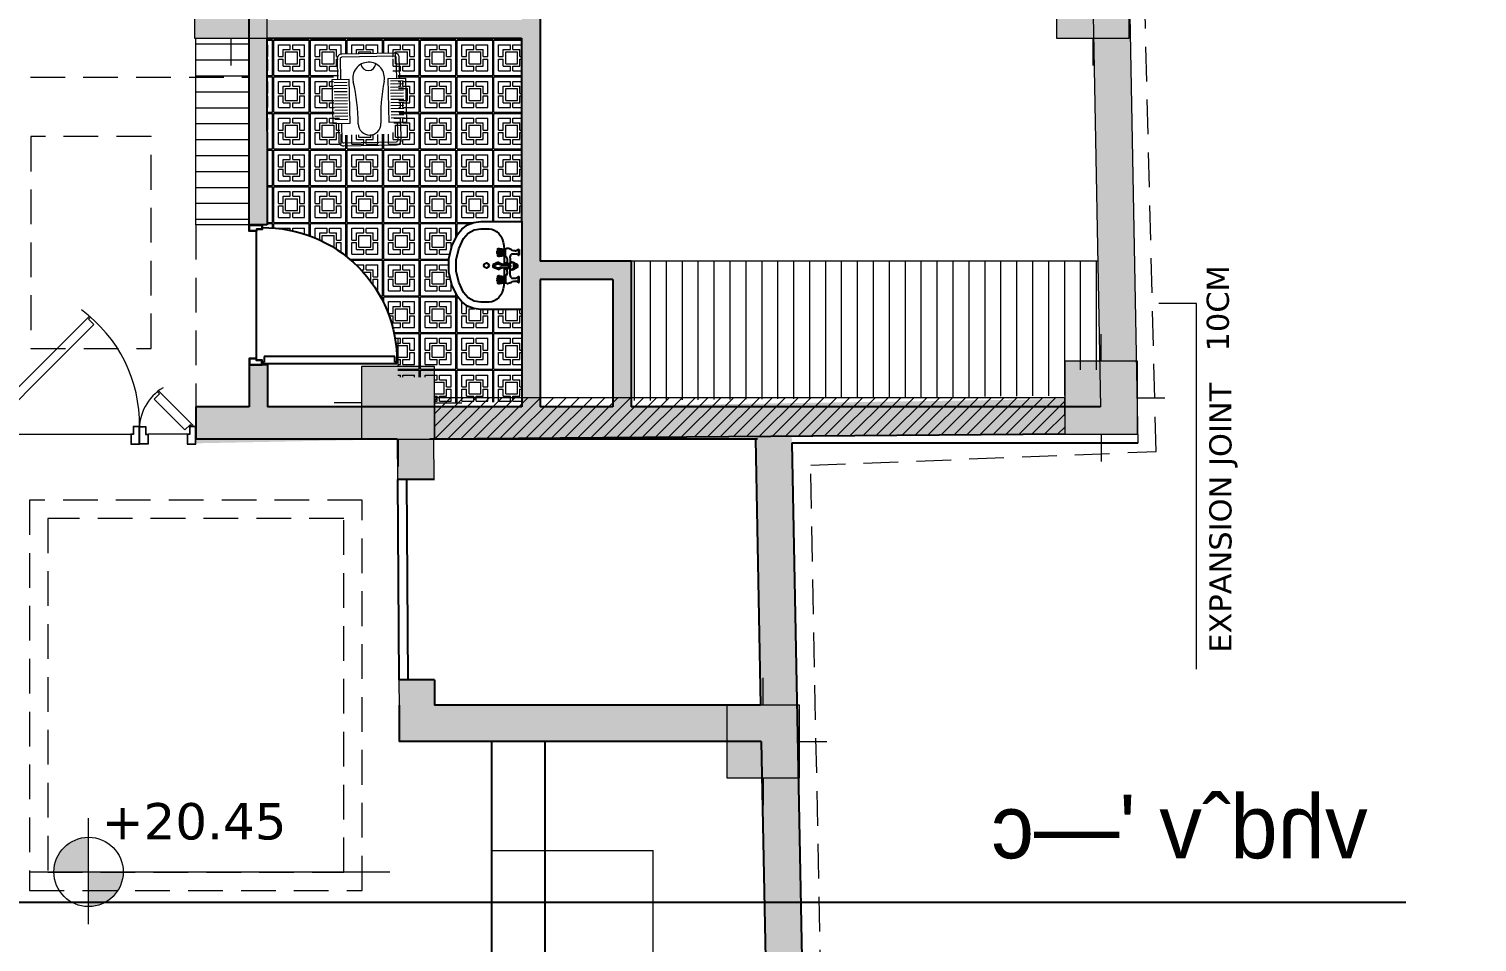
# Model space of a CAD drawing. Header units: inches. Extents: x 70 to 1974, y -315 to 363.
# Drawn here: x 1305.97 to 1313.92, y 236.01 to 241.02 of the extents above; entities that cross this region are included whole.
import ezdxf

# ---------------------------------------------------------------- set-up
doc = ezdxf.new("R2010")
doc.units = ezdxf.units.IN
doc.header["$MEASUREMENT"] = 0
doc.linetypes.add('DASHDOT', pattern=[1, 0.5, -0.25, 0, -0.25])
doc.linetypes.add('DASHED2', pattern=[9.525, 6.35, -3.175])
for name, color, linetype, lineweight in [('1', 19, 'Continuous', 5), ('coulmn', 146, 'Continuous', 13), ('FURN', 155, 'Continuous', 13), ('Furniture Movable', 8, 'Continuous', 9), ('hidden line', 252, 'Continuous', 5), ('LAYER1', 8, 'Continuous', 9), ('wall 2', 156, 'Continuous', 18)]:
    doc.layers.add(name, color=color, linetype=linetype, lineweight=lineweight)
doc.layers.add('AX', color=7, linetype='Continuous', lineweight=18, true_color=0xb7ad8f)
for name, color, linetype in [('elev', 8, 'Continuous'), ('fer', 8, 'Continuous'), ('TEXT', 252, 'Continuous')]:
    doc.layers.add(name, color=color, linetype=linetype)
doc.styles.add('FARSI', font='kamran.shx', dxfattribs={"height": 0.35})
doc.styles.add('STYLE7', font='verdana.ttf')

# ---------------------------------------------------------------- blocks, each defined once
blk = doc.blocks.new('k1')
at = {"true_color": 0x636466}
h = blk.add_hatch(color=251, dxfattribs=at)
h.dxf.hatch_style = 1
h.paths.add_polyline_path([(-461.0846, -161.5584), (-462.6065, -161.5584), (-462.6065, -162.181), (-462.6065, -162.181), (-462.6065, -162.3188), (-462.4682, -162.3188), (-462.4682, -161.6968), (-461.2229, -161.6968), (-461.2229, -162.942), (-461.0846, -162.942), (-461.0846, -162.8037)])
h.paths.add_polyline_path([(-460.3927, -161.6968), (-459.1475, -161.6968), (-459.1475, -162.942), (-457.907, -162.942), (-457.907, -162.8037), (-459.0091, -162.8037), (-459.0091, -161.5584), (-460.5311, -161.5584), (-460.5311, -162.181), (-461.0846, -162.181), (-461.0846, -162.3194), (-460.3927, -162.3194)])
h.paths.add_polyline_path([(-459.7009, -162.3194), (-459.1475, -162.3194), (-459.1475, -162.181), (-459.8393, -162.181), (-459.8393, -162.8037), (-461.0846, -162.8037), (-461.0846, -162.942), (-459.7009, -162.942)], flags=17)
h.paths.add_polyline_path([(-458.3173, -161.6968), (-457.072, -161.6968), (-457.0735, -162.2633), (-457.0043, -162.2633), (-456.9351, -162.2631), (-456.9337, -161.5584), (-458.4557, -161.5584), (-458.4557, -162.181), (-459.0091, -162.181), (-459.0091, -162.3194), (-458.3173, -162.3194)])
h.paths.add_polyline_path([(-457.434, -165.0145), (-453.6596, -165.0145), (-453.6596, -164.5635), (-457.434, -164.5635)], flags=9)
h.paths.add_polyline_path([(-466.4646, -178.781), (-469.7624, -178.781), (-469.7624, -178.172), (-466.4646, -178.172)], flags=9)
h.paths.add_polyline_path([(-465.7865, -177.1188), (-468.3426, -177.1188), (-468.3426, -176.3458), (-465.7865, -176.3458)], flags=9)
h.paths.add_polyline_path([(-466.6372, -172.2588), (-468.4262, -172.2588), (-468.4262, -171.5854), (-466.6372, -171.5854)], flags=9)
h.paths.add_polyline_path([(-467.4058, -174.7927), (-469.1563, -174.7927), (-469.1563, -174.3652), (-467.4058, -174.3652)], flags=9)
h.paths.add_polyline_path([(-466.5791, -173.4899), (-469.3301, -173.4899), (-469.3301, -173.0249), (-466.5791, -173.0249)], flags=9)
h.paths.add_polyline_path([(-469.0047, -195.6182), (-468.5367, -195.6499), (-468.4415, -195.1099), (-468.9095, -195.0782)], flags=9)
h.paths.add_polyline_path([(-465.4248, -183.2086), (-468.8542, -183.2375), (-468.859, -182.6675), (-465.4296, -182.6386)], flags=9)
h.paths.add_polyline_path([(-469.3327, -170.5279), (-465.1389, -170.5279), (-465.1389, -170.0268), (-469.3327, -170.0268)], flags=9)
h.paths.add_polyline_path([(-469.4484, -194.8322), (-468.9804, -194.864), (-468.8852, -194.324), (-469.3532, -194.2922)], flags=9)
h.paths.add_polyline_path([(-467.2761, -194.8572), (-468.7185, -194.8693), (-468.7236, -194.2619), (-467.2812, -194.2497)], flags=9)
h.paths.add_polyline_path([(-464.4483, -194.8452), (-465.6532, -194.8554), (-465.658, -194.2854), (-464.4531, -194.2752)], flags=9)
h.paths.add_polyline_path([(-466.8236, -194.8161), (-465.8001, -194.8479), (-465.7049, -194.3079), (-466.7283, -194.2761)], flags=9)
h.paths.add_polyline_path([(-468.6542, -184.4538), (-467.9788, -184.4761), (-467.9121, -184.093), (-468.5875, -184.0708)], flags=9)
h.paths.add_polyline_path([(-468.0005, -184.2226), (-467.9115, -184.2308), (-467.8869, -184.09), (-467.976, -184.0818)], flags=9)
h.paths.add_polyline_path([(-469.3709, -184.1154), (-469.3068, -184.1217), (-469.2877, -184.0123), (-469.3518, -184.0059)], flags=9)
h.paths.add_polyline_path([(-469.4589, -184.4456), (-469.3558, -184.4539), (-469.3307, -184.3103), (-469.4338, -184.3019)], flags=9)
h.paths.add_polyline_path([(-469.5642, -184.3939), (-468.6423, -184.4137), (-468.583, -184.0728), (-469.5048, -184.053)], flags=9)
h.paths.add_polyline_path([(-468.6139, -183.8392), (-467.9386, -183.8615), (-467.8718, -183.4785), (-468.5472, -183.4562)], flags=9)
h.paths.add_polyline_path([(-467.9602, -183.5893), (-467.8711, -183.5975), (-467.8466, -183.4567), (-467.9356, -183.4486)], flags=9)
h.paths.add_polyline_path([(-469.3753, -183.5029), (-469.3112, -183.5093), (-469.2922, -183.3999), (-469.3563, -183.3935)], flags=9)
h.paths.add_polyline_path([(-469.4633, -183.8331), (-469.3602, -183.8415), (-469.3352, -183.6978), (-469.4383, -183.6895)], flags=9)
h.paths.add_polyline_path([(-469.5687, -183.7814), (-468.6468, -183.8012), (-468.5875, -183.4604), (-469.5093, -183.4406)], flags=9)
h.paths.add_polyline_path([(-464.47, -193.0711), (-466.41, -193.0875), (-466.415, -192.4875), (-464.4751, -192.4711)], flags=9)
h.paths.add_polyline_path([(-464.4471, -179.8895), (-467.4444, -179.9148), (-467.4494, -179.3223), (-464.4521, -179.297)], flags=9)
h.paths.add_polyline_path([(-464.457, -175.972), (-466.6844, -175.9908), (-466.6894, -175.3983), (-464.462, -175.3795)], flags=9)
h.paths.add_polyline_path([(-464.4659, -178.7758), (-466.5484, -178.7933), (-466.5535, -178.1859), (-464.4711, -178.1683)], flags=9)
h.paths.add_polyline_path([(-464.4666, -174.8525), (-466.289, -174.8679), (-466.294, -174.2754), (-464.4716, -174.26)], flags=9)
h.paths.add_polyline_path([(-464.4687, -173.5351), (-466.4711, -173.552), (-466.476, -172.9745), (-464.4735, -172.9576)], flags=9)
h.paths.add_polyline_path([(-464.498, -172.0947), (-465.5354, -172.1034), (-465.539, -171.6759), (-464.5016, -171.6672)], flags=9)
h.paths.add_polyline_path([(-464.487, -190.9788), (-466.5209, -190.9788), (-466.5209, -190.4838), (-464.487, -190.4838)], flags=9)
h.paths.add_polyline_path([(-464.361, -186.5578), (-469.8351, -186.604), (-469.84, -186.0269), (-464.3658, -185.9807)], flags=9)
h.paths.add_polyline_path([(-464.4788, -192.0283), (-465.4211, -192.0283), (-465.4211, -191.4476), (-464.4788, -191.4476)], flags=9)
h.paths.add_polyline_path([(-464.4729, -195.6192), (-466.4129, -195.6356), (-466.4173, -195.1106), (-464.4774, -195.0942)], flags=9)
h.paths.add_polyline_path([(-467.7853, -195.7628), (-468.3703, -195.7628), (-468.3703, -194.9678), (-467.7853, -194.9678)], flags=9)
h.paths.add_polyline_path([(-466.5666, -185.6325), (-467.5813, -185.6325), (-467.5813, -185.1645), (-466.5666, -185.1645)], flags=9)
h.paths.add_polyline_path([(-464.4327, -185.5774), (-466.2107, -185.5924), (-466.2141, -185.194), (-464.436, -185.179)], flags=9)
h.paths.add_polyline_path([(-465.6546, -185.0812), (-469.0091, -185.0812), (-469.0091, -184.6089), (-465.6546, -184.6089)], flags=9)
h.paths.add_polyline_path([(-466.2428, -184.4307), (-467.9102, -184.4448), (-467.9133, -184.0854), (-466.2458, -184.0713)], flags=9)
h.paths.add_polyline_path([(-466.2566, -183.7842), (-467.5346, -183.795), (-467.538, -183.3956), (-466.2599, -183.3848)], flags=9)
h.paths.add_polyline_path([(-465.0273, -184.3294), (-465.4483, -184.3329), (-465.4513, -183.9785), (-465.0303, -183.9749)], flags=9)
h.paths.add_polyline_path([(-464.3973, -183.8968), (-466.0498, -183.9107), (-466.0528, -183.5562), (-464.4003, -183.5423)], flags=9)
h.paths.add_polyline_path([(-464.455, -185.0631), (-465.6467, -185.0732), (-465.6499, -184.6851), (-464.4582, -184.6751)], flags=9)
h.paths.add_polyline_path([(-469.6945, -185.0329), (-469.0256, -185.0536), (-468.9633, -184.7007), (-469.6323, -184.6799)], flags=9)
h.paths.add_polyline_path([(-454.5593, -188.4483), (-454.6086, -188.4483), (-454.6086, -188.3003), (-454.5593, -188.3003)], flags=9)
h.paths.add_polyline_path([(-453.4972, -188.5378), (-454.5503, -188.5378), (-454.5503, -188.1414), (-453.4972, -188.1414)], flags=9)
h.paths.add_polyline_path([(-454.1227, -187.4118), (-454.172, -187.4118), (-454.172, -187.2638), (-454.1227, -187.2638)], flags=9)
h.paths.add_polyline_path([(-453.4705, -187.5187), (-454.1053, -187.5187), (-454.1053, -187.0937), (-453.4705, -187.0937)], flags=9)
h.paths.add_polyline_path([(-453.9631, -180.2095), (-454.0124, -180.2095), (-454.0124, -180.0615), (-453.9631, -180.0615)], flags=9)
h.paths.add_polyline_path([(-453.745, -181.0596), (-453.7944, -181.0596), (-453.7944, -180.9116), (-453.745, -180.9116)], flags=9)
h.paths.add_polyline_path([(-453.8343, -182.0033), (-453.8837, -182.0033), (-453.8837, -181.8553), (-453.8343, -181.8553)], flags=9)
h.paths.add_polyline_path([(-454.2191, -183.8516), (-454.2685, -183.8516), (-454.2685, -183.7036), (-454.2191, -183.7036)], flags=9)
h.paths.add_polyline_path([(-454.3381, -184.7282), (-454.3874, -184.7282), (-454.3874, -184.5803), (-454.3381, -184.5803)], flags=9)
h.paths.add_polyline_path([(-453.4934, -186.5421), (-454.1745, -186.5421), (-454.1745, -186.1171), (-453.4934, -186.1171)], flags=9)
h.paths.add_polyline_path([(-452.9888, -187.4826), (-453.5455, -187.4826), (-453.5455, -187.1401), (-452.9888, -187.1401)], flags=9)
h.paths.add_polyline_path([(-452.9888, -186.4979), (-453.5455, -186.4979), (-453.5455, -186.1555), (-452.9888, -186.1555)], flags=9)
h.paths.add_polyline_path([(-452.9803, -184.8325), (-454.3481, -184.8325), (-454.3481, -184.3829), (-452.9803, -184.3829)], flags=9)
h.paths.add_polyline_path([(-452.9468, -184.0507), (-454.226, -184.0507), (-454.226, -183.5072), (-452.9468, -183.5072)], flags=9)
h.paths.add_polyline_path([(-453.1169, -182.1053), (-453.8089, -182.1053), (-453.8089, -181.6802), (-453.1169, -181.6802)], flags=9)
h.paths.add_polyline_path([(-453.136, -181.1745), (-453.7422, -181.1745), (-453.7422, -180.729), (-453.136, -180.729)], flags=9)
h.paths.add_polyline_path([(-453.001, -180.3219), (-453.9383, -180.3219), (-453.9383, -179.8723), (-453.001, -179.8723)], flags=9)
h.paths.add_polyline_path([(-452.9331, -173.2627), (-456.203, -173.3197), (-456.2193, -172.3875), (-452.9494, -172.3304)], flags=9)
h.paths.add_polyline_path([(-452.992, -185.4166), (-454.0463, -185.4166), (-454.0463, -185.1486), (-452.992, -185.1486)], flags=9)
h.paths.add_polyline_path([(-452.9712, -185.9599), (-453.9002, -185.9599), (-453.9002, -185.69), (-452.9712, -185.69)], flags=9)
h.paths.add_polyline_path([(-452.9423, -190.734), (-453.6863, -190.734), (-453.6863, -190.4296), (-452.9423, -190.4296)], flags=9)
h.paths.add_polyline_path([(-452.9888, -188.5324), (-453.5455, -188.5324), (-453.5455, -188.1899), (-452.9888, -188.1899)], flags=9)
h.paths.add_polyline_path([(-454.1582, -186.4325), (-454.2075, -186.4325), (-454.2075, -186.2845), (-454.1582, -186.2845)], flags=9)
h.paths.add_polyline_path([(-454.4433, -190.8044), (-455.4942, -190.8044), (-455.4942, -190.3918), (-454.4433, -190.3918)], flags=9)
h.paths.add_polyline_path([(-452.955, -190.1558), (-453.7048, -190.1558), (-453.7048, -189.8345), (-452.955, -189.8345)], flags=9)
h.paths.add_polyline_path([(-455.3858, -190.1388), (-454.5791, -190.1388), (-454.5791, -189.8611), (-455.3858, -189.8611)], flags=9)
h.paths.add_polyline_path([(-453.0879, -175.6578), (-455.011, -175.6578), (-455.011, -175.326), (-453.0879, -175.326)], flags=9)
blk = doc.blocks.new('DR100K')
at = {"color": 0}
blk.add_line((-0.046, -0.052), (-0.954, -0.052), dxfattribs=at)
at = {"color": 0, "linetype": 'Continuous'}
for p, q in [((-0.019, -0.107), (-0.019, -0.092)), ((-0.019, -0.092), (-0.011, -0.092)), ((-0.011, -0.092), (-0.011, -0.573)), ((-0.059, -0.573), (-0.059, -0.107)), ((-0.059, -0.107), (-0.02, -0.107)), ((-0.059, -1.039), (-0.059, -0.573)), ((-0.011, -0.573), (-0.011, -1.054)), ((-0.02, -1.039), (-0.059, -1.039)), ((-0.019, -1.054), (-0.019, -1.039)), ((-0.011, -1.054), (-0.019, -1.054))]:
    blk.add_line(p, q, dxfattribs=at)
for points in [[(-0.954, -0.052), (-0.954, 0), (-1, 0), (-1, -0.092), (-0.966, -0.092), (-0.966, -0.052)], [(-0.046, -0.052), (-0.046, 0), (0, 0), (0, -0.092), (-0.034, -0.092), (-0.034, -0.052)], [(-0.956, -0.051), (-0.956, -0.002), (-0.998, -0.002), (-0.998, -0.09), (-0.968, -0.09), (-0.968, -0.051)], [(-0.044, -0.051), (-0.044, -0.002), (-0.002, -0.002), (-0.002, -0.09), (-0.032, -0.09), (-0.032, -0.051)]]:
    blk.add_lwpolyline(points, close=True, dxfattribs=at)
blk.add_arc((-0.029, -0.103), 0.951, 179.3821, 270.6161, dxfattribs=at)
blk = doc.blocks.new('DBLDR120K')
at = {"linetype": 'Continuous'}
for p, q in [((-1.1397, -0.0777), (-1.1686, -0.1067)), ((-0.4028, -0.4202), (-0.0603, -0.0777)), ((-0.0603, -0.0777), (-0.0314, -0.1067)), ((-1.18, -0.096), (-1.1857, -0.1017)), ((-1.1857, -0.1017), (-0.9948, -0.2926)), ((-1.169, -0.107), (-1.18, -0.096)), ((-0.0143, -0.1017), (-0.3678, -0.4552)), ((-0.031, -0.107), (-0.02, -0.096)), ((-0.02, -0.096), (-0.0143, -0.1017)), ((-1.0001, -0.2759), (-0.9708, -0.2466)), ((-0.9891, -0.287), (-1.0001, -0.2759)), ((-0.9948, -0.2926), (-0.9891, -0.287)), ((-0.6393, -0.6567), (-0.4028, -0.4202)), ((-0.3678, -0.4552), (-0.6153, -0.7027)), ((-0.61, -0.686), (-0.6393, -0.6567)), ((-0.621, -0.697), (-0.61, -0.686)), ((-0.6153, -0.7027), (-0.621, -0.697))]:
    blk.add_line(p, q, dxfattribs=at)
for p, q in [((-1.1519, -0.0545), (-0.9381, -0.0545)), ((-1.1397, -0.0777), (-0.9708, -0.2466)), ((-0.0481, -0.0545), (-0.8419, -0.0545))]:
    blk.add_line(p, q)
for points in [[(-1.1519, -0.0545), (-1.1519, 0), (-1.2, 0), (-1.2, -0.096), (-1.1644, -0.096), (-1.1644, -0.0545)], [(-0.9381, -0.0545), (-0.9381, 0), (-0.89, 0), (-0.89, -0.096), (-0.9256, -0.096), (-0.9256, -0.0545)], [(-0.8419, -0.0545), (-0.8419, 0), (-0.89, 0), (-0.89, -0.096), (-0.8544, -0.096), (-0.8544, -0.0545)], [(-0.0481, -0.0545), (-0.0481, 0), (0, 0), (0, -0.096), (-0.0356, -0.096), (-0.0356, -0.0545)], [(-1.1539, -0.0525), (-1.1539, -0.002), (-1.198, -0.002), (-1.198, -0.094), (-1.1664, -0.094), (-1.1664, -0.0525)], [(-0.9361, -0.0525), (-0.9361, -0.002), (-0.892, -0.002), (-0.892, -0.094), (-0.9236, -0.094), (-0.9236, -0.0525)], [(-0.8439, -0.0525), (-0.8439, -0.002), (-0.888, -0.002), (-0.888, -0.094), (-0.8564, -0.094), (-0.8564, -0.0525)], [(-0.0461, -0.0525), (-0.0461, -0.002), (-0.002, -0.002), (-0.002, -0.094), (-0.0336, -0.094), (-0.0336, -0.0525)]]:
    blk.add_lwpolyline(points, close=True, dxfattribs=at)
for centre, radius, start, end in [((-1.6655, -0.1105), 0.7756, 8.04146, 8.19069), ((-0.1145, -0.1105), 0.7756, 171.80931, 171.95854), ((-1.154, -0.0815), 0.2645, 300.4974, 3.14148), ((-0.1145, -0.1105), 0.7756, 178.92853, 233.96606)]:
    blk.add_arc(centre, radius, start, end)
blk = doc.blocks.new('KHALAF')
at = {"layer": 'LAYER1', "linetype": 'Continuous'}
for p, q in [((-0.4621, -0.1855), (-0.3784, -0.1855)), ((-0.0131, -0.1855), (-0.0968, -0.1855)), ((-0.4621, -0.2055), (-0.3784, -0.2055)), ((-0.4621, -0.2255), (-0.3784, -0.2255)), ((-0.4621, -0.2455), (-0.3784, -0.2455)), ((-0.4621, -0.2655), (-0.3784, -0.2655)), ((-0.0131, -0.2055), (-0.0968, -0.2055)), ((-0.0131, -0.2255), (-0.0968, -0.2255)), ((-0.0131, -0.2455), (-0.0968, -0.2455)), ((-0.0131, -0.2655), (-0.0968, -0.2655)), ((-0.4621, -0.2855), (-0.3784, -0.2855)), ((-0.4621, -0.3055), (-0.3784, -0.3055)), ((-0.4621, -0.3255), (-0.3784, -0.3255)), ((-0.4621, -0.3455), (-0.3784, -0.3455)), ((-0.4621, -0.3655), (-0.3784, -0.3655)), ((-0.0131, -0.2855), (-0.0968, -0.2855)), ((-0.0131, -0.3055), (-0.0968, -0.3055)), ((-0.0131, -0.3255), (-0.0968, -0.3255)), ((-0.0131, -0.3455), (-0.0968, -0.3455)), ((-0.0131, -0.3655), (-0.0968, -0.3655)), ((-0.4621, -0.3855), (-0.3784, -0.3855)), ((-0.4621, -0.4055), (-0.3784, -0.4055)), ((-0.4621, -0.4255), (-0.3784, -0.4255)), ((-0.0131, -0.3855), (-0.0968, -0.3855)), ((-0.0131, -0.4055), (-0.0968, -0.4055)), ((-0.0131, -0.4255), (-0.0968, -0.4255))]:
    blk.add_line(p, q, dxfattribs=at)
for points in [[(-0.4376, -0.1681), (-0.4376, -0.0312, -0.414214), (-0.4076, -0.0012), (-0.0676, -0.0012, -0.414214), (-0.0376, -0.0312), (-0.0376, -0.1681, -0.414214)], [(-0.4176, -0.1681), (-0.4176, -0.0312, -0.414214), (-0.4076, -0.0212), (-0.0676, -0.0212, -0.414214), (-0.0576, -0.0312), (-0.0576, -0.1681, -0.414214)], [(-0.0376, -0.4529), (-0.0376, -0.5712, -0.414214), (-0.0676, -0.6012), (-0.4076, -0.6012, -0.414214), (-0.4376, -0.5712), (-0.4376, -0.4529)], [(-0.0576, -0.4529), (-0.0576, -0.5712, -0.414214), (-0.0676, -0.5812), (-0.4076, -0.5812, -0.414214), (-0.4176, -0.5712)], [(-0.4176, -0.5712), (-0.4176, -0.4529, -0.414214)]]:
    blk.add_lwpolyline(points, format="xyb", dxfattribs=at)
for points in [[(-0.4768, -0.1681), (-0.4768, -0.4529), (-0.3637, -0.4529), (-0.3637, -0.1681)], [(0.0017, -0.1681), (0.0017, -0.4529), (-0.1114, -0.4529), (-0.1114, -0.1681)]]:
    blk.add_lwpolyline(points, close=True, dxfattribs=at)
for centre, radius, start, end in [((-0.2376, -0.1621), 0.1027, 90, 192.24542), ((-0.2376, -0.0655), 0.0484, 186.9447, 353.0553), ((-0.2376, -0.1621), 0.1027, 347.75458, 90), ((-1.5093, -0.4381), 1.1986, 359.0688, 12.24542), ((1.0341, -0.4381), 1.1986, 167.75458, 180.9312), ((-0.2376, -0.4588), 0.0733, 179.0688, 270), ((-0.2376, -0.4588), 0.0733, 270, 0.9312)]:
    blk.add_arc(centre, radius, start, end, dxfattribs=at)
blk = doc.blocks.new('DASTSHO')
at = {"layer": 'fer', "linetype": 'Continuous'}
h = blk.add_hatch(dxfattribs=at)
h.set_pattern_fill('EMPTY_FILL', color=256, scale=1000000.0, style=0)
h.set_pattern_definition([(0, (1000000, 1000000), (0, 1000000), [1e-05, -1000000])])
h.paths.add_polyline_path([(-0.3, 0), (-0.3, -0.28), (-0.2973, -0.3116), (-0.2894, -0.3424), (-0.2764, -0.3713), (-0.2586, -0.3976), (-0.2368, -0.4206), (-0.2113, -0.4396), (-0.145, -0.4727), (-0.0738, -0.4931), (0, -0.4999), (0.0738, -0.4931), (0.145, -0.4727), (0.2113, -0.4396), (0.2368, -0.4206), (0.2586, -0.3976), (0.2764, -0.3713), (0.2894, -0.3424), (0.2973, -0.3116), (0.3, -0.28), (0.3, 0)], flags=0)
at = {"layer": 'fer', "linetype": 'ByBlock'}
for p, q in [((-0.3, 0), (-0.3, -0.28)), ((-0.27, 0), (-0.3, 0)), ((0.27, 0), (-0.27, 0)), ((0.3, 0), (0.27, 0)), ((0.3, -0.28), (0.3, 0)), ((-0.2417, -0.1886), (-0.2479, -0.206)), ((-0.2315, -0.1722), (-0.2417, -0.1886)), ((-0.2177, -0.1575), (-0.2315, -0.1722)), ((-0.2007, -0.1447), (-0.2177, -0.1575)), ((-0.181, -0.1344), (-0.2007, -0.1447)), ((-0.1592, -0.1267), (-0.181, -0.1344)), ((-0.136, -0.1221), (-0.1592, -0.1267)), ((-0.112, -0.1205), (-0.136, -0.1221)), ((-0.0138, -0.1205), (-0.112, -0.1205)), ((0.112, -0.1205), (0.0075, -0.1205)), ((0.136, -0.1221), (0.112, -0.1205)), ((0.1592, -0.1267), (0.136, -0.1221)), ((0.181, -0.1344), (0.1592, -0.1267)), ((0.2007, -0.1447), (0.181, -0.1344)), ((0.2177, -0.1575), (0.2007, -0.1447)), ((0.2315, -0.1722), (0.2177, -0.1575)), ((0.2417, -0.1886), (0.2315, -0.1722)), ((0.2479, -0.206), (0.2417, -0.1886)), ((-0.2479, -0.206), (-0.25, -0.224)), ((-0.25, -0.224), (-0.25, -0.28)), ((0.25, -0.224), (0.2479, -0.206)), ((0.25, -0.28), (0.25, -0.224))]:
    blk.add_line(p, q, dxfattribs=at)
at = {"layer": 'fer'}
for p, q in [((-0.1161, -0.0184), (-0.0761, -0.0184)), ((-0.1161, -0.0234), (-0.1161, -0.0184)), ((-0.1161, -0.0234), (-0.0761, -0.0234)), ((-0.1161, -0.0234), (-0.1061, -0.0384)), ((-0.1061, -0.0471), (-0.1061, -0.0384)), ((-0.0761, -0.0234), (-0.0861, -0.0384)), ((-0.0861, -0.0709), (-0.0861, -0.0384)), ((-0.0761, -0.0234), (-0.0761, -0.0184)), ((-0.0571, -0.0795), (-0.0229, -0.0795)), ((-0.0142, -0.1177), (-0.026, -0.0656)), ((-0.0161, -0.0545), (0.0098, -0.0545)), ((-0.0117, -0.1399), (-0.0115, -0.0831)), ((0.0054, -0.1399), (0.0052, -0.0831)), ((0.0079, -0.1177), (0.0197, -0.0656)), ((0.0508, -0.0795), (0.0166, -0.0795)), ((0.0698, -0.0234), (0.0698, -0.0184)), ((0.1098, -0.0184), (0.0698, -0.0184)), ((0.0698, -0.0234), (0.0798, -0.0384)), ((0.1098, -0.0234), (0.0698, -0.0234)), ((0.0798, -0.0709), (0.0798, -0.0384)), ((0.1098, -0.0234), (0.0998, -0.0384)), ((0.0998, -0.0471), (0.0998, -0.0384)), ((0.1098, -0.0234), (0.1098, -0.0184)), ((-0.1236, -0.1037), (-0.1179, -0.1127)), ((-0.1231, -0.1604), (-0.1231, -0.153)), ((-0.1228, -0.153), (-0.1179, -0.1214)), ((-0.1228, -0.1604), (-0.1228, -0.153)), ((-0.1202, -0.153), (-0.1158, -0.1214)), ((-0.1202, -0.1604), (-0.1202, -0.153)), ((-0.0731, -0.1644), (-0.1191, -0.1644)), ((-0.1148, -0.1214), (-0.1189, -0.153)), ((-0.1189, -0.1604), (-0.1189, -0.153)), ((-0.1179, -0.1214), (-0.1179, -0.1127)), ((-0.0743, -0.1127), (-0.1179, -0.1127)), ((-0.1179, -0.153), (-0.1139, -0.1214)), ((-0.0743, -0.1214), (-0.1179, -0.1214)), ((-0.1179, -0.1604), (-0.1179, -0.153)), ((-0.1128, -0.1214), (-0.1164, -0.153)), ((-0.1164, -0.1604), (-0.1164, -0.153)), ((-0.1152, -0.153), (-0.1118, -0.1214)), ((-0.1152, -0.1604), (-0.1152, -0.153)), ((-0.1135, -0.153), (-0.1104, -0.1214)), ((-0.1135, -0.1604), (-0.1135, -0.153)), ((-0.1085, -0.153), (-0.1064, -0.1214)), ((-0.1085, -0.1644), (-0.1085, -0.153)), ((-0.1055, -0.153), (-0.1041, -0.1214)), ((-0.1055, -0.1644), (-0.1055, -0.153)), ((-0.1051, -0.1654), (-0.1051, -0.1644)), ((-0.1018, -0.1214), (-0.1027, -0.153)), ((-0.1027, -0.1644), (-0.1027, -0.153)), ((-0.0911, -0.1694), (-0.1011, -0.1694)), ((-0.0982, -0.153), (-0.0982, -0.1214)), ((-0.0982, -0.1644), (-0.0982, -0.153)), ((-0.0982, -0.1644), (-0.0982, -0.153)), ((-0.0961, -0.1644), (-0.0961, -0.1214)), ((-0.094, -0.153), (-0.094, -0.1214)), ((-0.094, -0.1644), (-0.094, -0.153)), ((-0.0904, -0.1214), (-0.0895, -0.153)), ((-0.0895, -0.1644), (-0.0895, -0.153)), ((-0.0867, -0.153), (-0.0881, -0.1214)), ((-0.0871, -0.1654), (-0.0871, -0.1644)), ((-0.0867, -0.1644), (-0.0867, -0.153)), ((-0.0837, -0.153), (-0.0858, -0.1214)), ((-0.0837, -0.1644), (-0.0837, -0.153)), ((-0.0787, -0.153), (-0.0817, -0.1214)), ((-0.077, -0.153), (-0.0804, -0.1214)), ((-0.0794, -0.1214), (-0.0758, -0.153)), ((-0.0787, -0.1604), (-0.0787, -0.153)), ((-0.0743, -0.153), (-0.0783, -0.1214)), ((-0.0774, -0.1214), (-0.0733, -0.153)), ((-0.077, -0.1604), (-0.077, -0.153)), ((-0.072, -0.153), (-0.0764, -0.1214)), ((-0.0758, -0.1604), (-0.0758, -0.153)), ((-0.0729, -0.1114), (-0.0743, -0.1127)), ((-0.0743, -0.1214), (-0.0743, -0.1127)), ((-0.0694, -0.153), (-0.0743, -0.1214)), ((-0.0743, -0.1604), (-0.0743, -0.153)), ((-0.0733, -0.1604), (-0.0733, -0.153)), ((-0.072, -0.1604), (-0.072, -0.153)), ((-0.0694, -0.1604), (-0.0694, -0.153)), ((-0.0691, -0.1604), (-0.0691, -0.153)), ((-0.0611, -0.1037), (-0.0661, -0.1057)), ((-0.0404, -0.0995), (-0.0184, -0.0995)), ((-0.0279, -0.1595), (-0.0128, -0.1962)), ((-0.0128, -0.1962), (0.0065, -0.1962)), ((0.0216, -0.1595), (0.0065, -0.1962)), ((0.0341, -0.0995), (0.012, -0.0995)), ((0.0548, -0.1037), (0.0598, -0.1057)), ((0.0628, -0.1604), (0.0628, -0.153)), ((0.0631, -0.153), (0.068, -0.1214)), ((0.0631, -0.1604), (0.0631, -0.153)), ((0.0656, -0.153), (0.07, -0.1214)), ((0.0656, -0.1604), (0.0656, -0.153)), ((0.0665, -0.1114), (0.068, -0.1127)), ((0.0668, -0.1644), (0.1128, -0.1644)), ((0.0711, -0.1214), (0.067, -0.153)), ((0.067, -0.1604), (0.067, -0.153)), ((0.068, -0.1127), (0.1115, -0.1127)), ((0.068, -0.1214), (0.068, -0.1127)), ((0.068, -0.1214), (0.1115, -0.1214)), ((0.068, -0.153), (0.0719, -0.1214)), ((0.068, -0.1604), (0.068, -0.153)), ((0.0731, -0.1214), (0.0694, -0.153)), ((0.0694, -0.1604), (0.0694, -0.153)), ((0.0707, -0.153), (0.0741, -0.1214)), ((0.0707, -0.1604), (0.0707, -0.153)), ((0.0724, -0.153), (0.0754, -0.1214)), ((0.0724, -0.1604), (0.0724, -0.153)), ((0.0774, -0.153), (0.0794, -0.1214)), ((0.0774, -0.1644), (0.0774, -0.153)), ((0.0803, -0.153), (0.0818, -0.1214)), ((0.0803, -0.1644), (0.0803, -0.153)), ((0.0808, -0.1654), (0.0808, -0.1644)), ((0.084, -0.1214), (0.0831, -0.153)), ((0.0831, -0.1644), (0.0831, -0.153)), ((0.0848, -0.1694), (0.0948, -0.1694)), ((0.0877, -0.153), (0.0877, -0.1214)), ((0.0877, -0.1644), (0.0877, -0.153)), ((0.0898, -0.1644), (0.0898, -0.1214)), ((0.0918, -0.153), (0.0919, -0.1214)), ((0.0918, -0.1644), (0.0918, -0.153)), ((0.0918, -0.1644), (0.0918, -0.153)), ((0.0955, -0.1214), (0.0964, -0.153)), ((0.0964, -0.1644), (0.0964, -0.153)), ((0.0992, -0.153), (0.0978, -0.1214)), ((0.0988, -0.1654), (0.0988, -0.1644)), ((0.0992, -0.1644), (0.0992, -0.153)), ((0.1022, -0.153), (0.1001, -0.1214)), ((0.1022, -0.1644), (0.1022, -0.153)), ((0.1072, -0.153), (0.1041, -0.1214)), ((0.1089, -0.153), (0.1055, -0.1214)), ((0.1065, -0.1214), (0.1101, -0.153)), ((0.1072, -0.1604), (0.1072, -0.153)), ((0.1115, -0.153), (0.1076, -0.1214)), ((0.1084, -0.1214), (0.1126, -0.153)), ((0.1089, -0.1604), (0.1089, -0.153)), ((0.1139, -0.153), (0.1095, -0.1214)), ((0.1101, -0.1604), (0.1101, -0.153)), ((0.1173, -0.1037), (0.1115, -0.1127)), ((0.1115, -0.1214), (0.1115, -0.1127)), ((0.1165, -0.153), (0.1115, -0.1214)), ((0.1115, -0.1604), (0.1115, -0.153)), ((0.1126, -0.1604), (0.1126, -0.153)), ((0.1139, -0.1604), (0.1139, -0.153)), ((0.1165, -0.1604), (0.1165, -0.153)), ((0.1168, -0.1604), (0.1168, -0.153))]:
    blk.add_line(p, q, dxfattribs=at)
at = {"layer": 'fer', "linetype": 'ByBlock'}
for points in [[(-0.3, -0.28), (-0.294, -0.3272), (-0.2764, -0.3713), (-0.2482, -0.4096), (-0.2113, -0.4396)], [(-0.25, -0.28), (-0.2422, -0.3258), (-0.2197, -0.3664), (-0.1849, -0.3972)], [(0.1849, -0.3972), (0.2197, -0.3664), (0.2422, -0.3258), (0.25, -0.28)], [(0.2113, -0.4396), (0.2482, -0.4096), (0.2764, -0.3713), (0.294, -0.3272), (0.3, -0.28)], [(-0.2113, -0.4396), (-0.1311, -0.4779), (-0.0444, -0.4975), (0.0444, -0.4975), (0.1311, -0.4779), (0.2113, -0.4396)], [(-0.1849, -0.3972), (-0.1147, -0.4307), (-0.0389, -0.4478), (0.0389, -0.4478), (0.1147, -0.4307), (0.1849, -0.3972)]]:
    blk.add_lwpolyline(points, dxfattribs=at)
blk.add_lwpolyline([(0, -0.224), (-0.0124, -0.2291), (-0.0175, -0.2415), (-0.0124, -0.2539), (0, -0.259), (0.0124, -0.2539), (0.0175, -0.2415), (0.0124, -0.2291)], close=True, dxfattribs=at)
blk.add_lwpolyline([(0, -0.224), (-0.0124, -0.2291), (-0.0175, -0.2415), (-0.0124, -0.2539), (0, -0.259), (0.0124, -0.2539), (0.0175, -0.2415), (0.0124, -0.2291)], close=True, dxfattribs=at)
at = {"layer": 'fer'}
for centre, radius in [((-0.0032, -0.0409), 0.0131), ((-0.0032, -0.0831), 0.00838), ((-0.0032, -0.0409), 0.00814), ((-0.0032, -0.0831), 0.00638)]:
    blk.add_circle(centre, radius, dxfattribs=at)
for centre, radius, start, end in [((-0.0961, -0.0973), 0.0282, 140.08757, 192.9962), ((-0.1561, -0.0471), 0.05, 320.08757, 0), ((-0.0961, -0.0973), 0.0282, 60.12195, 69.2491), ((-0.0571, -0.0295), 0.05, 240.12195, 270), ((-0.0032, -0.068), 0.0279, 117.5903, 204.3145), ((-0.0161, -0.0645), 0.01, 90, 186.46452), ((-0.0032, -0.068), 0.0279, 335.6855, 62.4097), ((0.0098, -0.0645), 0.01, 353.53548, 90), ((0.0508, -0.0295), 0.05, 270, 299.87805), ((0.0898, -0.0973), 0.0282, 110.7509, 119.87805), ((0.1498, -0.0471), 0.05, 180, 219.91243), ((0.0898, -0.0973), 0.0282, 347.0038, 39.91243), ((-0.1191, -0.1604), 0.004, 180, 270), ((-0.1188, -0.1604), 0.004, 180, 270), ((-0.1162, -0.1604), 0.004, 180, 270), ((-0.1149, -0.1604), 0.004, 180, 270), ((-0.1139, -0.1604), 0.004, 180, 270), ((-0.1124, -0.1604), 0.004, 180, 270), ((-0.1112, -0.1604), 0.004, 180, 270), ((-0.1095, -0.1604), 0.004, 180, 270), ((-0.1011, -0.1654), 0.004, 180, 270), ((-0.0911, -0.1654), 0.004, 270, 0), ((-0.0827, -0.1604), 0.004, 270, 0), ((-0.081, -0.1604), 0.004, 270, 0), ((-0.0798, -0.1604), 0.004, 270, 0), ((-0.0783, -0.1604), 0.004, 270, 0), ((-0.0773, -0.1604), 0.004, 270, 0), ((-0.076, -0.1604), 0.004, 270, 0), ((-0.0734, -0.1604), 0.004, 270, 0), ((-0.0731, -0.1604), 0.004, 270, 0), ((-0.0404, -0.1495), 0.05, 90, 130.39833), ((-0.0032, -0.0914), 0.0279, 196.94333, 246.18728), ((-0.0679, -0.1231), 0.0542, 317.6979, 11.29112), ((0.0251, -0.1613), 0.0425, 149.79225, 221.21885), ((-0.0032, -0.186), 0.005, 221.21885, 318.78115), ((-0.0314, -0.1613), 0.0425, 318.78115, 30.20775), ((0.0616, -0.1231), 0.0542, 168.70888, 222.3021), ((-0.0032, -0.0914), 0.0279, 293.81272, 343.05667), ((0.0341, -0.1495), 0.05, 49.60167, 90), ((0.0668, -0.1604), 0.004, 180, 270), ((0.0671, -0.1604), 0.004, 180, 270), ((0.0696, -0.1604), 0.004, 180, 270), ((0.071, -0.1604), 0.004, 180, 270), ((0.072, -0.1604), 0.004, 180, 270), ((0.0734, -0.1604), 0.004, 180, 270), ((0.0747, -0.1604), 0.004, 180, 270), ((0.0764, -0.1604), 0.004, 180, 270), ((0.0848, -0.1654), 0.004, 180, 270), ((0.0948, -0.1654), 0.004, 270, 0), ((0.1032, -0.1604), 0.004, 270, 0), ((0.1049, -0.1604), 0.004, 270, 0), ((0.1061, -0.1604), 0.004, 270, 0), ((0.1075, -0.1604), 0.004, 270, 0), ((0.1086, -0.1604), 0.004, 270, 0), ((0.1099, -0.1604), 0.004, 270, 0), ((0.1125, -0.1604), 0.004, 270, 0), ((0.1128, -0.1604), 0.004, 270, 0)]:
    blk.add_arc(centre, radius, start, end, dxfattribs=at)
blk = doc.blocks.new('cod')
at = {"layer": 'wall 2'}
h = blk.add_hatch(color=256, dxfattribs=at)
h.dxf.hatch_style = 1
h.paths.add_polyline_path([(120.6124, 30.9879, 0.414214), (120.4424, 30.8179), (120.6124, 30.8179)])
h.paths.add_polyline_path([(120.6124, 30.6478, 0.414214), (120.7824, 30.8179), (120.6124, 30.8179)])
for p, q in [((120.6124, 30.5617), (120.6124, 31.0815)), ((120.3262, 30.8179), (122.0904, 30.8179))]:
    blk.add_line(p, q, dxfattribs=at)
blk.add_circle((120.6124, 30.8179), 0.17, dxfattribs=at)
blk = doc.blocks.new('AAAA')
at = {"layer": 'AX'}
h = blk.add_hatch(color=256, dxfattribs=at)
h.dxf.hatch_style = 1
h.paths.add_polyline_path([(0.7004, 0.6232), (0.3004, 0.6232), (0.3004, 0.2232), (0.7004, 0.2232)])
at = {"layer": 'AX', "linetype": 'DASHDOT'}
for p, q in [((0.5004, 0.6232), (0.5004, 0.7732)), ((0.3004, 0.4232), (0.1504, 0.4232)), ((0.7004, 0.4232), (0.8504, 0.4232)), ((0.5004, 0.2232), (0.5004, 0.0732))]:
    blk.add_line(p, q, dxfattribs=at)
at = {"layer": 'AX'}
blk.add_lwpolyline([(0.3004, 0.2232), (0.7004, 0.2232), (0.7004, 0.6232), (0.3004, 0.6232)], close=True, dxfattribs=at)
blk = doc.blocks.new('st2')
at = {"layer": 'AX', "linetype": 'Continuous'}
h = blk.add_hatch(dxfattribs=at)
h.set_pattern_fill('ANSI31', color=256, scale=0.4)
h.set_pattern_definition([(45, (124.16598, -0.000646), (-0.035355339, 0.035355339), [])])
h.paths.add_polyline_path([(374.5004, 64.3228), (374.4996, 64.3228), (371.0381, 64.3228), (371.0381, 64.0946), (374.5004, 64.1228)])
for p, q in [((374.5004, 64.1228), (371.0381, 64.0946)), ((372.8132, 64.0946), (371.0132, 64.0946))]:
    blk.add_line(p, q)
blk.add_lwpolyline([(374.5004, 64.3228), (371.0381, 64.3228), (371.0381, 64.0946), (374.502, 64.1228)], close=True, dxfattribs=at)
for p in [(369.4198, 66.075), (374.1545, 66.075), (374.2, 63.8996), (370.3377, 63.8714), (372.3436, 62.0118)]:
    blk.add_blockref('AAAA', p, dxfattribs=at)

msp = doc.modelspace()

# ---------------------------------------------------------------- hatches: boundary and pattern name
h = msp.add_hatch(color=156)
h.dxf.hatch_style = 1
h.paths.add_polyline_path([(1308.92187, 232.4061), (1308.82187, 232.4061), (1308.82187, 232.0061), (1308.62187, 232.0061), (1308.62187, 232.4061), (1308.52187, 232.4061), (1308.52187, 231.9061), (1308.92187, 231.9061)], flags=17)
h.paths.add_polyline_path([(1307.72177, 232.50513), (1307.62177, 232.50509), (1307.62177, 232.50701), (1308.22589, 232.50345), (1308.22589, 232.50536), (1308.12589, 232.50532), (1308.12589, 232.50404), (1307.72177, 232.50642)], flags=17)
h.paths.add_polyline_path([(1306.9761, 246.31917), (1306.02029, 246.31917), (1306.02029, 246.11917), (1306.9761, 246.11917)])
h.paths.add_polyline_path([(1303.02029, 246.31917), (1302.07351, 246.31917), (1302.06457, 246.11917), (1303.02029, 246.11917)], flags=17)
h.paths.add_polyline_path([(1310.15846, 238.78571), (1309.95845, 238.78408), (1309.98727, 237.31016), (1308.19607, 237.31016), (1308.19607, 237.44867), (1308.00001, 237.44867), (1308.00101, 237.31016), (1308.00101, 237.11016), (1309.99118, 237.11016), (1310.07727, 232.70621), (1307.31546, 232.70495), (1307.31546, 235.91016), (1307.11546, 235.91016), (1307.11546, 232.50486), (1309.45559, 232.50593), (1309.45177, 231.82666), (1309.51041, 231.82649), (1309.5104, 231.82716), (1310.09934, 231.8315), (1310.09824, 231.83152), (1309.55261, 231.82749), (1309.55559, 231.82721), (1310.09438, 231.83119), (1310.09242, 231.93117), (1309.55559, 231.92721), (1309.55559, 232.50597), (1310.08118, 232.50621), (1310.16479, 228.22927), (1310.16389, 228.22927), (1310.16726, 227.72927), (1310.17457, 227.72927), (1310.24813, 223.96624), (1309.61302, 223.9662), (1309.61311, 223.7662), (1310.45208, 223.76634)])
h.paths.add_polyline_path([(1310.16675, 228.12927), (1310.17261, 227.82927), (1310.16658, 227.82927), (1310.16456, 228.12927)], flags=16)
h.paths.add_polyline_path([(1304.31546, 236.82927), (1305.48546, 236.82927), (1305.48546, 236.64635), (1304.31546, 236.64635)], flags=16)
h.paths.add_polyline_path([(1305.58546, 236.82927), (1305.68546, 236.82927), (1305.68546, 235.91016), (1305.58546, 235.91016)], flags=16)
h.paths.add_polyline_path([(1308.01206, 248.81745), (1306.9761, 248.75796), (1306.9761, 248.56946), (1306.9761, 248.55763), (1306.9761, 244.47486), (1307.0761, 244.47486), (1307.0761, 248.56338), (1308.02353, 248.61778)], flags=17)
edge = h.paths.add_edge_path(flags=17)
edge.add_line((1309.9761, 248.93023), (1309.06895, 248.87814))
edge.add_line((1309.06895, 248.87814), (1309.08042, 248.67847))
edge.add_line((1309.08042, 248.67847), (1309.7761, 248.71842))
edge.add_line((1309.7761, 248.71842), (1309.7761, 245.37486))
edge.add_arc((1308.9761, 245.37486), 0.8, 270, 360, ccw=False)
edge.add_line((1308.9761, 244.57486), (1308.0761, 244.57486))
edge.add_line((1308.0761, 244.57486), (1308.0761, 244.47486))
edge.add_line((1308.0761, 244.47486), (1308.9761, 244.47486))
edge.add_arc((1308.9761, 245.37486), 0.9, 270, 360)
edge.add_line((1309.8761, 245.37486), (1309.8761, 245.50314))
edge.add_line((1309.8761, 245.50314), (1309.9761, 245.50314))
edge.add_line((1309.9761, 245.50314), (1309.9761, 248.93023))
edge = h.paths.add_edge_path(flags=17)
edge.add_arc((1303.67896, 230.97024), 0.51112, 90.500188, 176.407167, ccw=False)
edge.add_line((1303.6745, 231.48134), (1304.86546, 231.48134))
edge.add_line((1304.86546, 231.48134), (1304.86546, 231.58134))
edge.add_line((1304.86546, 231.58134), (1303.6745, 231.58134))
edge.add_arc((1303.6745, 230.98134), 0.6, 90, 177.780153)
edge.add_line((1303.07495, 231.00458), (1302.96885, 231.00902))
edge.add_line((1302.96885, 231.00902), (1302.96885, 229.02364))
edge.add_line((1302.96885, 229.02364), (1303.16885, 229.02364))
edge.add_line((1303.16885, 229.02364), (1303.16885, 231.00227))
h.paths.add_polyline_path([(1305.96546, 231.58134), (1305.86546, 231.58134), (1305.86546, 227.87927), (1304.09742, 227.87927), (1304.09742, 227.67927), (1305.41546, 227.67927), (1305.41546, 223.76427), (1306.11383, 223.76427), (1306.11375, 223.96427), (1305.61546, 223.96436), (1305.61546, 227.67927), (1305.96546, 227.67927)])
h.paths.add_polyline_path([(1311.86925, 249.03894), (1311.66948, 249.02747), (1311.85287, 238.99396), (1308.7761, 238.94753), (1308.7761, 239.64753), (1309.1761, 239.64753), (1309.1761, 238.95356), (1309.2761, 238.95507), (1309.2761, 239.74753), (1308.7761, 239.74753), (1308.7761, 243.47486), (1308.6761, 243.47486), (1308.6761, 243.17486), (1308.04536, 243.17486), (1308.04536, 243.07486), (1308.14536, 243.07486), (1308.6761, 243.07486), (1308.67587, 242.77338), (1308.6758, 242.67338), (1308.67462, 241.07338), (1307.27462, 241.07338), (1307.2761, 243.17486), (1307.1761, 243.17486), (1307.1761, 239.94753), (1307.2761, 239.94753), (1307.27462, 240.97338), (1308.67462, 240.97338), (1308.6761, 238.94753), (1307.27856, 238.94753), (1307.27856, 239.17827), (1307.17856, 239.17827), (1307.17856, 238.94753), (1306.88546, 238.94753), (1306.88546, 238.74753), (1307.99047, 238.76971), (1307.99211, 238.54867), (1308.19212, 238.54867), (1308.19047, 238.76975), (1308.19546, 238.76975), (1310.18784, 238.78594), (1312.05779, 238.79789)])
h.paths.add_polyline_path([(1301.58558, 236.92927), (1302.06095, 248.2754), (1302.07054, 248.26765), (1302.05907, 248.46732), (1301.8687, 248.46469), (1300.98773, 227.68765), (1301.18755, 227.67927), (1301.59041, 236.72927), (1304.21546, 236.72927), (1304.21128, 232.58134), (1304.31128, 232.58134), (1304.31546, 234.72927), (1305.71546, 234.72927), (1305.71546, 233.12927), (1305.11546, 233.12927), (1305.11546, 233.02927), (1305.81546, 233.02927), (1305.81546, 234.82927), (1304.31546, 234.82927), (1304.31546, 236.54635), (1305.48546, 236.54635), (1305.48546, 235.62927), (1305.68546, 235.62927), (1305.68546, 235.71016), (1305.91546, 235.71016), (1305.91546, 235.91016), (1305.78546, 235.91016), (1305.78546, 236.92927), (1305.68546, 236.92927), (1305.68546, 239.25919), (1305.48546, 239.25919), (1305.48546, 239.20221), (1305.48892, 239.2022), (1305.48719, 238.62322), (1305.48546, 238.04423), (1305.48546, 236.92927)])
at = {"layer": 'AX', "true_color": 0x7aafdf}
h = msp.add_hatch(dxfattribs=at)
h.set_pattern_fill('AR-TILE03', color=143, scale=0.013, angle=1440, pattern_type=2)
h.set_pattern_definition([(0, (937.15737, 174.6751), (2e-16, 0.2015), [0.195, -0.0065]), (90, (937.15737, 174.6751), (-0.2015, 2e-16), [0.195, -0.0065]), (0, (937.15737, 174.8701), (2e-16, 0.2015), [0.195, -0.0065]), (90, (937.35237, 174.6751), (-0.2015, 2e-16), [0.195, -0.0065]), (0, (937.18337, 174.7011), (2e-16, 0.2015), [0.065, -0.013, 0.065, -0.0585]), (90, (937.18337, 174.7011), (-0.2015, 2e-16), [0.065, -0.013, 0.065, -0.0585]), (0, (937.18337, 174.8441), (2e-16, 0.2015), [0.065, -0.013, 0.065, -0.0585]), (90, (937.32637, 174.7011), (-0.2015, 2e-16), [0.065, -0.013, 0.065, -0.0585]), (0, (937.22237, 174.7401), (2e-16, 0.2015), [0.065, -0.1365]), (90, (937.22237, 174.7401), (-0.2015, 2e-16), [0.065, -0.1365]), (0, (937.22237, 174.8051), (2e-16, 0.2015), [0.065, -0.1365]), (90, (937.28737, 174.7401), (-0.2015, 2e-16), [0.065, -0.1365]), (90, (937.24837, 174.7011), (-0.2015, 2e-16), [0.026, -0.091, 0.026, -0.0585]), (90, (937.26137, 174.7011), (-0.2015, 2e-16), [0.026, -0.091, 0.026, -0.0585]), (0, (937.18337, 174.7661), (2e-16, 0.2015), [0.026, -0.091, 0.026, -0.0585]), (0, (937.18337, 174.7791), (2e-16, 0.2015), [0.026, -0.091, 0.026, -0.0585]), (0, (937.20937, 174.7271), (2e-16, 0.2015), [0.039, -0.013, 0.039, -0.1105]), (0, (937.20937, 174.8181), (2e-16, 0.2015), [0.039, -0.013, 0.039, -0.1105]), (90, (937.20937, 174.7271), (-0.2015, 2e-16), [0.039, -0.013, 0.039, -0.1105]), (90, (937.30037, 174.7271), (-0.2015, 2e-16), [0.039, -0.013, 0.039, -0.1105])])
h.paths.add_polyline_path([(1308.3218, 239.89451), (1308.34599, 239.92422), (1308.37686, 239.94691), (1308.41243, 239.96114), (1308.45055, 239.966), (1308.67535, 239.966), (1308.67462, 240.97338), (1307.27462, 240.97338), (1307.2761, 239.94753), (1307.24958, 239.94753), (1307.24958, 239.93273, -0.4173758), (1307.98933, 239.20091), (1307.99546, 239.26016), (1307.99546, 239.11016), (1308.19546, 239.11016), (1308.19546, 238.96975), (1308.67607, 238.9753), (1308.6757, 239.48239), (1308.45055, 239.48239), (1308.41243, 239.48725), (1308.37686, 239.50147), (1308.34599, 239.52417), (1308.3218, 239.55388), (1308.29095, 239.61852), (1308.27513, 239.68838), (1308.27513, 239.76001), (1308.29095, 239.82987)])
h.paths.add_polyline_path([(1307.95182, 240.44572), (1307.69875, 240.44031, -0.4142136), (1307.67595, 240.46216), (1307.67406, 240.55024), (1307.64484, 240.54961), (1307.6403, 240.7616), (1307.66952, 240.76222), (1307.66734, 240.86409, -0.4142136), (1307.68919, 240.88689), (1307.94226, 240.89231, -0.4142136), (1307.96507, 240.87046), (1307.96725, 240.76859), (1307.99647, 240.76922), (1308.001, 240.55724), (1307.97178, 240.55661), (1307.97367, 240.46853, -0.4142136)], flags=16)
h.paths.add_polyline_path([(1307.82419, 240.49446, -0.4189819), (1307.76845, 240.54873, 0.0575573), (1307.74391, 240.75201, -0.4782907), (1307.81665, 240.84629, -0.4782907), (1307.89336, 240.75521, 0.0575573), (1307.87754, 240.55106, -0.4189819)], flags=0)
at = {"layer": 'hidden line'}
h = msp.add_hatch(dxfattribs=at)
h.set_pattern_fill('ANSI31', color=256, scale=0.7, angle=315)
h.set_pattern_definition([(0, (818.81307, -364.20924), (2e-17, 0.0875), [])])
h.paths.add_polyline_path([(1307.1761, 240.97338), (1306.88546, 240.97338), (1306.88546, 239.94753), (1307.1761, 239.94753)])
h = msp.add_hatch(dxfattribs=at)
h.set_pattern_fill('ANSI31', color=256, scale=0.7, angle=45)
h.set_pattern_definition([(90, (937.15737, 174.6751), (-0.0875, 0), [])])
h.paths.add_polyline_path([(1311.89904, 239.74753), (1309.2761, 239.74753), (1309.2761, 238.98223), (1311.69386, 239.01016), (1311.69386, 239.15057), (1311.91381, 239.15057)])

# ---------------------------------------------------------------- linework, layer by layer
for p, q in [((1308.7761, 243.47486), (1308.7761, 239.74753)), ((1307.1761, 243.17486), (1307.1761, 239.94753)), ((1307.27462, 240.97338), (1307.2761, 239.94753)), ((1307.27462, 240.97338), (1308.67462, 240.97338)), ((1308.67462, 240.97338), (1308.6761, 238.94753)), ((1307.2761, 239.94753), (1307.1761, 239.94753)), ((1309.2761, 239.74753), (1308.7761, 239.74753)), ((1309.2761, 239.74753), (1309.2761, 238.94753)), ((1308.7761, 239.64753), (1308.7761, 238.94753)), ((1309.1761, 239.64753), (1308.7761, 239.64753)), ((1309.1761, 239.64753), (1309.1761, 238.94753)), ((1307.17856, 239.17827), (1307.17856, 238.94753)), ((1307.27856, 239.17827), (1307.17856, 239.17827)), ((1307.27856, 239.17827), (1307.27856, 238.94753)), ((1306.88546, 238.94753), (1306.88546, 238.76975)), ((1307.17856, 238.94753), (1306.88546, 238.94753)), ((1308.6761, 238.94753), (1307.27856, 238.94753)), ((1309.1761, 238.94753), (1308.7761, 238.94753)), ((1311.85372, 238.94753), (1309.2761, 238.94753)), ((1307.99095, 238.76975), (1306.88546, 238.76975)), ((1309.95873, 238.76975), (1308.19096, 238.76975)), ((1309.95873, 238.76975), (1309.98727, 237.31016)), ((1312.05871, 238.74753), (1310.15921, 238.74753)), ((1310.15921, 238.74753), (1310.45208, 223.76634)), ((1308.19607, 238.54867), (1307.99211, 238.54867)), ((1308.19607, 237.44867), (1308.00001, 237.44867)), ((1308.19607, 237.44867), (1308.19607, 237.31016)), ((1308.00101, 237.31016), (1308.00101, 237.11016)), ((1309.98727, 237.31016), (1308.19607, 237.31016)), ((1309.99118, 237.11016), (1308.00101, 237.11016)), ((1309.99118, 237.11016), (1310.07727, 232.70621))]:
    msp.add_line(p, q)
at = {"layer": 'coulmn', "color": 143, "true_color": 0x7aafdf}
for p in [(1308.50896, 236.51016), (1309.39673, 233.28815)]:
    msp.add_line(p, (1309.39673, 236.51016), dxfattribs=at)
at = {"layer": 'elev'}
for p, q in [((1307.99211, 238.54867), (1308.00001, 237.44867)), ((1308.04211, 238.54903), (1308.05001, 237.44903)), ((1308.50896, 237.10991), (1308.50896, 235.71004)), ((1308.80246, 237.11016), (1308.80246, 235.71016)), ((1305.68546, 236.2269), (1313.53178, 236.2269))]:
    msp.add_line(p, q, dxfattribs=at)
at = {"layer": 'Furniture Movable', "color": 0}
for p, q in [((1311.66948, 249.02747), (1311.85372, 238.94753)), ((1311.86925, 249.03894), (1312.05871, 238.74753)), ((1307.99095, 238.76975), (1307.99211, 238.54867)), ((1308.19096, 238.76975), (1308.19212, 238.54867)), ((1308.00001, 237.44867), (1308.0011, 237.29723))]:
    msp.add_line(p, q, dxfattribs=at)
at = {"layer": 'hidden line'}
for p, q in [((1306.88546, 239.94753), (1306.88546, 240.97338)), ((1307.1761, 239.94753), (1306.88546, 239.94753)), ((1311.8391, 239.74753), (1309.2761, 239.74753))]:
    msp.add_line(p, q, dxfattribs=at)
at = {"layer": 'hidden line', "linetype": 'DASHED2', "ltscale": 0.03}
for p, q in [((1305.68546, 240.75919), (1307.1761, 240.75919)), ((1306.88546, 239.94753), (1306.88546, 238.94753))]:
    msp.add_line(p, q, dxfattribs=at)
at = {"layer": 'hidden line', "color": 251, "linetype": 'DASHED2', "ltscale": 0.03, "true_color": 0x636466}
msp.add_lwpolyline([(1292.70716, 184.79525), (1303.42308, 184.52711), (1310.77466, 184.49491), (1310.99765, 198.64355), (1311.01526, 199.76046), (1310.26243, 238.62692), (1312.16015, 238.70254), (1311.8955, 249.15004), (1301.80033, 249.46262), (1300.54407, 219.47823), (1294.1774, 218.82596), (1294.37303, 215.53176), (1293.37743, 215.43804), (1293.00289, 202.10177), (1292.61719, 184.7975)], dxfattribs=at)
at = {"layer": 'hidden line', "linetype": 'DASHED2', "ltscale": 0.03}
for points in [[(1305.97891, 239.26918), (1306.63986, 239.26918), (1306.63986, 240.43189), (1305.97891, 240.43189)], [(1307.79884, 238.43512), (1305.97132, 238.43512), (1305.97132, 236.29154), (1307.79884, 236.29154)], [(1307.69884, 238.33512), (1306.07132, 238.33512), (1306.07132, 236.39154), (1307.69884, 236.39154)]]:
    msp.add_lwpolyline(points, close=True, dxfattribs=at)
at = {"layer": 'LAYER1', "linetype": 'ByBlock'}
for p, q in [((1312.38144, 239.5157), (1312.17485, 239.5157)), ((1312.38144, 237.50709), (1312.38144, 239.5157))]:
    msp.add_line(p, q, dxfattribs=at)

# ---------------------------------------------------------------- block references
at = {"xscale": 2, "yscale": 2, "zscale": 2}
msp.add_blockref('k1', (2235.76483, 581.56474), dxfattribs=at)
msp.add_blockref('st2', (937.15737, 174.6751))
at = {"layer": '1', "xscale": -0.8059164504111322, "yscale": 0.8059164504111322, "zscale": 0.8059164504111322, "rotation": 270}
msp.add_blockref('DASTSHO', (1308.6761, 239.72419), dxfattribs=at)
at = {"layer": 'elev', "xscale": -0.7692602813990872, "yscale": 0.7692602813990872, "zscale": 0.7692602813990872, "rotation": 90}
msp.add_blockref('DR100K', (1307.17856, 239.17827), dxfattribs=at)
at = {"layer": 'FURN', "linetype": 'ByBlock', "rotation": 179.9961675300196}
msp.add_blockref('DBLDR120K', (1305.68546, 238.74323), dxfattribs=at)
at = {"layer": 'LAYER1', "xscale": 0.8460000000000031, "yscale": 0.8460000000000031, "zscale": 0.8460000000000031, "rotation": 1.226464338058004}
msp.add_blockref('KHALAF', (1308.03214, 240.89525), dxfattribs=at)
at = {"layer": 'wall 2', "xscale": 1.120000000000073, "yscale": 1.120000000000073, "zscale": 1.120000000000073}
msp.add_blockref('cod', (1171.20967, 201.87718), dxfattribs=at)

# ---------------------------------------------------------------- texts
at = {"layer": 'coulmn', "color": 143, "true_color": 0x7aafdf, "style": 'FARSI', "text_generation_flag": 2}
msp.add_text("vhdˆv '—c", height=0.35, dxfattribs=at).set_placement((1313.32165, 236.46811))
at = {"layer": 'LAYER1', "linetype": 'ByBlock', "style": 'STYLE7'}
msp.add_text('EXPANSION JOINT', height=0.1218747, rotation=90, dxfattribs=at).set_placement((1312.57364, 237.59725))
at = {"layer": 'LAYER1', "linetype": 'ByBlock', "insert": (1312.56168, 239.25193), "char_height": 0.121875, "attachment_point": 7, "rotation": 90, "style": 'STYLE7'}
msp.add_mtext_dynamic_manual_height_columns('10CM', width=0.2344465, gutter_width=1.75, heights=[0], dxfattribs=at)
at = {"layer": 'TEXT', "linetype": 'Continuous', "ltscale": 0.03, "style": 'STYLE7'}
msp.add_text('+20.45', height=0.2, dxfattribs=at).set_placement((1306.3679, 236.57178))

doc.saveas('drawing.dxf')
